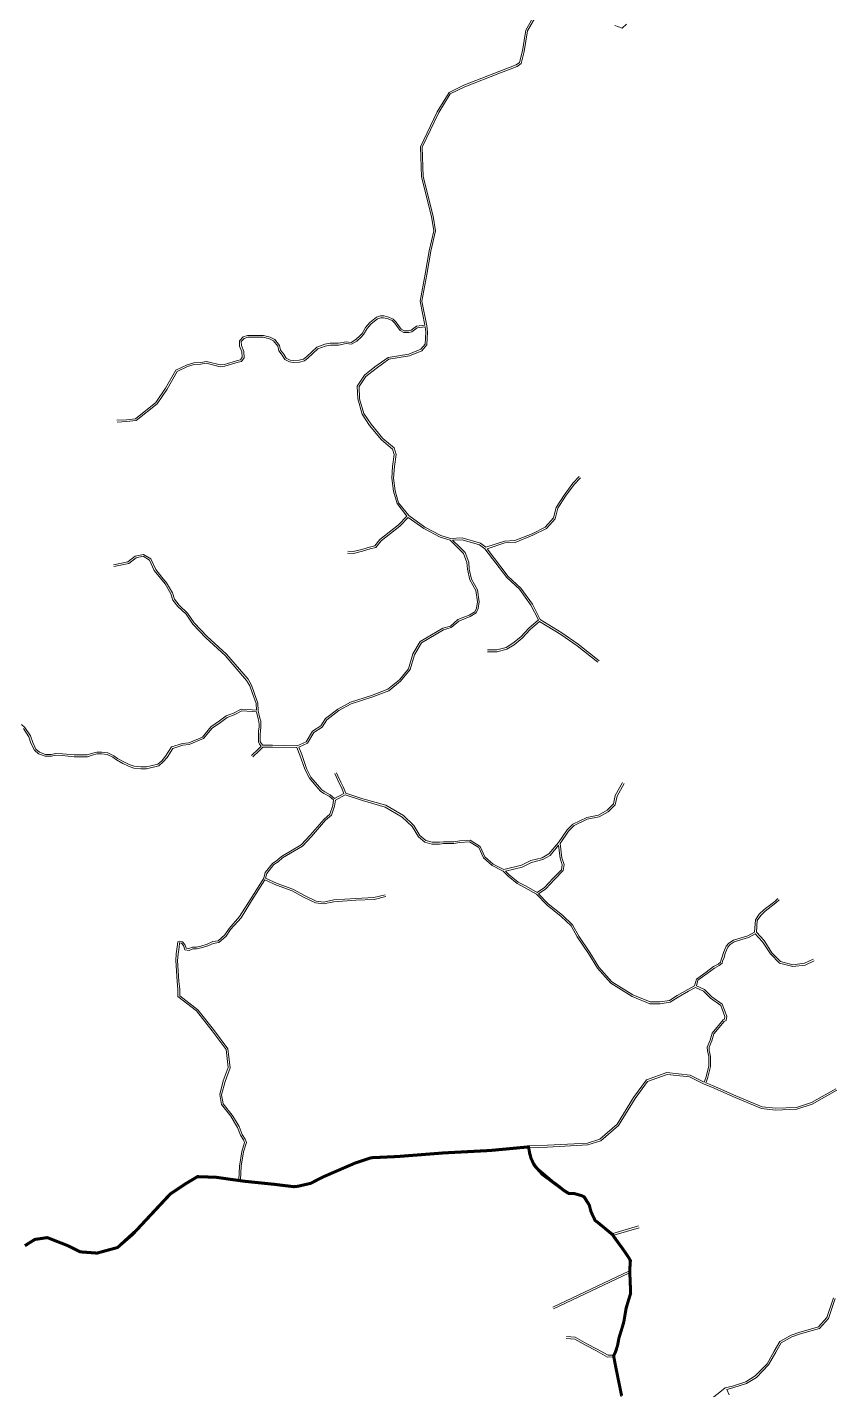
# Model space of a CAD drawing. Header units: millimetres. Extents: x 617885 to 663705, y 7172943 to 7234736.
# Drawn here: x 651938 to 654617, y 7192638 to 7197148 of the extents above; entities that cross this region are included whole.
import ezdxf

# ---------------------------------------------------------------- set-up
doc = ezdxf.new("R2010")
doc.units = ezdxf.units.MM
doc.layers.add('BAIRROS', color=12, linetype='Continuous')
doc.layers.add('VIAS', color=7, linetype='Continuous', lineweight=5)

msp = doc.modelspace()

# ---------------------------------------------------------------- linework, layer by layer
at = {"layer": 'BAIRROS', "lineweight": 40, "ltscale": 0.3, "const_width": 10}
msp.add_lwpolyline([(651930.4, 7193114.8), (651963.3, 7193135.4), (652004.5, 7193141.5), (652072.3, 7193114.8), (652113.5, 7193094.3), (652169, 7193090.2), (652236.9, 7193108.7), (652299.1, 7193165.7), (652410.9, 7193285.7), (652460.3, 7193318.6), (652501.4, 7193343.3), (652563.1, 7193341.2), (652654.7, 7193328.2), (652754.4, 7193318), (652820, 7193310), (652834.4, 7193311.6), (652876, 7193321.2), (652915.9, 7193341.9), (652969.5, 7193365.1), (653023.1, 7193388.3), (653075.9, 7193405.9), (653120.5, 7193407.9), (653165.2, 7193410), (653315.7, 7193421.8), (653470.5, 7193429.9), (653596.7, 7193441.8), (653600.6, 7193421.2), (653604.7, 7193404.8), (653612.1, 7193388.6), (653620.9, 7193375.6), (653629.8, 7193365.9), (653675.2, 7193327.3), (653698.3, 7193310.3), (653712.3, 7193298.6), (653729.4, 7193288), (653740.4, 7193287.5), (653748.7, 7193287.1), (653772.3, 7193280.5), (653781.6, 7193275.6), (653797.9, 7193249.3), (653803.3, 7193227.7), (653816.9, 7193198.4), (653831.2, 7193187.5), (653875.4, 7193150.6), (653888.6, 7193131.5), (653909.3, 7193103.2), (653926.7, 7193077.7), (653933.8, 7193065.7), (653932.5, 7193046.5), (653931.8, 7193027.8), (653934.7, 7192957.5), (653919.6, 7192907.8), (653912.6, 7192865.3), (653908.2, 7192848.9), (653895.9, 7192808.8), (653891.4, 7192784.8), (653884.4, 7192762.9), (653878.4, 7192750.1), (653885.4, 7192712.6), (653904.8, 7192617.9)], dxfattribs=at)
at = {"layer": 'VIAS', "color": 253}
for points in [[(653764.4, 7195660.4), (653743.6, 7195638.7), (653714.5, 7195598.8), (653687.7, 7195558.6), (653679.4, 7195524.1), (653652.2, 7195493.6), (653608.9, 7195471.6), (653551.6, 7195448.7), (653517.7, 7195447.1), (653455.4, 7195426.8), (653437.4, 7195440.1), (653377.5, 7195457.9), (653338.9, 7195455.3), (653306.7, 7195465.8), (653253.9, 7195493.5), (653200.2, 7195531.4), (653167, 7195573.9), (653155.3, 7195613.4), (653150.2, 7195655.3), (653153.1, 7195693.7), (653158.4, 7195733.7), (653152, 7195755.3), (653115, 7195786.3), (653075.8, 7195833.6), (653051.8, 7195869.6), (653038, 7195918.5), (653036.1, 7195958.5), (653058.8, 7195992), (653092.2, 7196018.8), (653134.7, 7196049.3), (653202.8, 7196060.5), (653244.2, 7196076.9), (653260.1, 7196096.2), (653262.7, 7196138.9), (653260.2, 7196159.8), (653260.2, 7196160), (653244.2, 7196241.7), (653260.8, 7196329.9), (653273.7, 7196407), (653289.3, 7196474.3), (653281.4, 7196522.6), (653248.1, 7196653.6), (653244.9, 7196751.2), (653299.6, 7196865.3), (653337.9, 7196927.5), (653385.6, 7196951.3), (653503.6, 7196996.6), (653559.1, 7197017.8), (653572.6, 7197028), (653582.5, 7197068.2), (653593.5, 7197136.2), (653625, 7197191.2)], [(653620.1, 7197194.7), (653587.8, 7197138.3), (653576.6, 7197069.4), (653567.3, 7197031.5), (653556.1, 7197023.1), (653501.5, 7197002.2), (653383.2, 7196956.8), (653333.7, 7196932.1), (653294.3, 7196868.2), (653238.9, 7196752.5), (653242.1, 7196652.7), (653275.5, 7196521.4), (653283.1, 7196474.5), (653267.8, 7196408.1), (653254.9, 7196330.9), (653238.1, 7196241.7), (653253.7, 7196162), (653226.2, 7196158.2), (653207.9, 7196144.9), (653199.8, 7196143.4), (653185.8, 7196143.4), (653175.6, 7196148.6), (653166.8, 7196161.2), (653158.4, 7196172.2), (653148.8, 7196181.8), (653134.7, 7196188.8), (653117.5, 7196192.3), (653106.8, 7196192.3), (653094.2, 7196188.7)], [(653882.1, 7197153.5), (653906.4, 7197145.5), (653920.8, 7197157.7)], [(653094.2, 7196188.7), (653072, 7196170.8), (653057.6, 7196154.6), (653045.9, 7196134.7), (653038.8, 7196126), (653025.1, 7196113.9), (653009.7, 7196104.7), (652993.7, 7196107.1), (652967.8, 7196102), (652940.4, 7196102), (652922.5, 7196098.6), (652896, 7196089.2), (652863.5, 7196058.3), (652852.6, 7196049.4), (652837.9, 7196045.5), (652818.8, 7196044.5), (652808.1, 7196046.4), (652794.6, 7196053.1), (652786.6, 7196066.1), (652776.5, 7196079.3), (652772.3, 7196094.9), (652756.9, 7196114.7), (652741.4, 7196122.4), (652719.9, 7196127.8)], [(653050.9, 7196131.3), (653062.5, 7196151.1), (653076.2, 7196166.4), (653097.1, 7196183.2), (653107.7, 7196186.3), (653116.9, 7196186.3), (653132.8, 7196183.1), (653145.2, 7196176.9), (653153.9, 7196168.2), (653162, 7196157.7), (653171.5, 7196143.9), (653184.4, 7196137.4), (653200.3, 7196137.4), (653210.4, 7196139.3), (653228.5, 7196152.5), (653254.6, 7196156.1), (653256.7, 7196138.7), (653254.3, 7196098.5), (653240.6, 7196081.9), (653201.2, 7196066.3), (653132.3, 7196055), (653088.5, 7196023.6), (653054.3, 7195996.1), (653030.1, 7195960.2), (653032, 7195917.6), (653046.3, 7195867.1), (653070.9, 7195830.1), (653110.7, 7195782), (653146.8, 7195751.9), (653152.3, 7195733.2), (653147.2, 7195694.3), (653144.2, 7195655.2), (653149.5, 7195612.1), (653161.6, 7195571.1), (653194.1, 7195529.4), (653166.6, 7195500.4), (653104.6, 7195452.7), (653087.8, 7195431.3), (653070.9, 7195427.3), (653045.4, 7195419), (653017, 7195412.1), (652998.4, 7195413.2)], [(652719.9, 7196127.8), (652666.9, 7196127.8), (652652.2, 7196123.2), (652640.3, 7196110.5), (652640.9, 7196092.8), (652648.6, 7196073.3), (652649.5, 7196055.9), (652643.6, 7196047.4), (652634.3, 7196045.1), (652591.1, 7196032.1), (652577, 7196030.5), (652530.7, 7196042.1), (652512.1, 7196038.7), (652488.8, 7196037), (652466.8, 7196030.3), (652429.4, 7196013.3), (652396, 7195953.1), (652363.3, 7195905.8), (652296.6, 7195852.2), (652266.2, 7195849), (652234.9, 7195847.3)], [(652235.2, 7195841.3), (652266.7, 7195843), (652299, 7195846.4), (652367.7, 7195901.7), (652401.1, 7195950), (652433.7, 7196008.6), (652468.9, 7196024.6), (652489.9, 7196031.1), (652512.8, 7196032.7), (652530.5, 7196035.9), (652576.6, 7196024.4), (652592.3, 7196026.1), (652635.9, 7196039.3), (652647.2, 7196042.1), (652655.6, 7196054.1), (652654.5, 7196074.6), (652646.8, 7196094.1), (652646.4, 7196108.2), (652655.5, 7196118), (652667.8, 7196121.8)], [(652667.8, 7196121.8), (652719.2, 7196121.8), (652739.3, 7196116.7), (652753, 7196109.9), (652766.8, 7196092.2), (652771, 7196076.5), (652781.7, 7196062.6), (652790.4, 7196048.5), (652806.2, 7196040.6), (652818.4, 7196038.4), (652838.9, 7196039.5), (652855.4, 7196043.9), (652867.5, 7196053.8), (652899.2, 7196084), (652924.1, 7196092.8), (652941, 7196096), (652968.3, 7196096), (652993.8, 7196101), (653010.9, 7196098.4), (653028.7, 7196109), (653043.1, 7196121.8), (653050.9, 7196131.3)], [(653768.8, 7195656.2), (653748.2, 7195634.9), (653719.4, 7195595.4), (653693.2, 7195556.2), (653684.9, 7195521.2), (653655.9, 7195488.8), (653611.4, 7195466.2), (653552.9, 7195442.8), (653518.8, 7195441.1), (653459.8, 7195421.9), (653529.5, 7195330.3), (653571.1, 7195291.5), (653609.4, 7195237.8), (653635.5, 7195187.3), (653706.6, 7195143.5), (653760.8, 7195105.4), (653830.3, 7195050.6)], [(652882, 7194818), (652909.4, 7194835.9), (652924.7, 7194859.7), (652966.2, 7194890.8), (653007.5, 7194914.1), (653076.8, 7194936.3), (653131.3, 7194956.9), (653169.3, 7194987.5), (653199.8, 7195024.3), (653213.7, 7195073.4), (653237.9, 7195115.1), (653312.9, 7195158.6), (653338.4, 7195166), (653362.9, 7195187.3), (653400.7, 7195202.4), (653419.3, 7195213.3), (653424.6, 7195225.3), (653427.8, 7195246.5), (653422.5, 7195283.7), (653402.6, 7195318.9), (653394.6, 7195353.7), (653393.1, 7195375.9), (653382, 7195405.8), (653364.2, 7195424.1), (653337, 7195449.7), (653304.4, 7195460.2), (653250.8, 7195488.4), (653198.5, 7195525.3), (653170.7, 7195496), (653108.8, 7195448.4), (653091.2, 7195425.9), (653072.6, 7195421.6), (653047.1, 7195413.3), (653017.5, 7195406), (652998.1, 7195407.2)], [(652955.9, 7194678.3), (652960, 7194668.1), (652970.2, 7194646.3), (652977.6, 7194631.5), (652986.1, 7194611.5), (652955.1, 7194595.5), (652940, 7194607.5), (652923, 7194617), (652912.6, 7194623.5), (652898, 7194640.8), (652876.5, 7194665.5), (652861.9, 7194694.8), (652846.2, 7194741.2), (652836.2, 7194765), (652865, 7194777.8), (652886.5, 7194813.8), (652913.7, 7194831.6), (652929.1, 7194855.6), (652969.4, 7194885.8), (653009.9, 7194908.5), (653078.8, 7194930.6), (653134.3, 7194951.7), (653173.5, 7194983.2), (653205.2, 7195021.5), (653219.3, 7195071), (653242.3, 7195110.7), (653315.3, 7195153), (653341.3, 7195160.6), (653366.1, 7195182.1), (653403.4, 7195197), (653424, 7195209.1), (653430.4, 7195223.7), (653433.8, 7195246.5), (653428.3, 7195285.7), (653408.3, 7195321), (653400.6, 7195354.6), (653399, 7195377.2), (653387.1, 7195409), (653368.4, 7195428.3), (653345.6, 7195449.8), (653376.8, 7195451.8), (653434.7, 7195434.7), (653452.7, 7195421.3), (653525, 7195326.2), (653566.6, 7195287.6), (653604.3, 7195234.7), (653629.4, 7195185.9), (653597.6, 7195159.2), (653571.3, 7195130), (653545.3, 7195109.1), (653522.5, 7195094.8), (653491.9, 7195087), (653460.8, 7195087)], [(652223.8, 7195368.4), (652271.4, 7195378.6), (652295.6, 7195397.5), (652323.3, 7195403.1), (652347.5, 7195388.2), (652363.3, 7195353.2), (652383.7, 7195327.7), (652399.4, 7195308.5), (652418.7, 7195275.3), (652425.5, 7195254.8), (652440.6, 7195234.7), (652468.2, 7195208.8), (652490.7, 7195176), (652533.6, 7195131.4), (652597.5, 7195072.8), (652668.6, 7194989.5), (652679.6, 7194970.7), (652688.8, 7194944.5), (652701.2, 7194910.5), (652702.5, 7194884.8), (652707.5, 7194860.8), (652710.7, 7194851.4), (652711, 7194839.4), (652711, 7194830.7), (652709.7, 7194818.5), (652709.3, 7194807.8), (652709, 7194798)], [(652093.5, 7194739.3), (652136.2, 7194739.3), (652151, 7194744.2), (652168.4, 7194748.8), (652184.7, 7194748.8), (652204.5, 7194746.5), (652224.9, 7194736.6), (652236.8, 7194727.5), (652257.4, 7194716.4), (652275.2, 7194707.5), (652292.1, 7194701.5), (652314.1, 7194699.3), (652332.2, 7194699.3), (652370.7, 7194708.8), (652383.8, 7194720.1), (652396, 7194734.7), (652415.8, 7194765.7), (652451.9, 7194777.1), (652472.7, 7194779.5), (652517.8, 7194798.4), (652545.9, 7194831.9), (652574, 7194851.8), (652596.8, 7194868.3), (652620.7, 7194877.7), (652646.4, 7194891.2), (652682.2, 7194888.6), (652696.4, 7194887.6), (652695.3, 7194909.3), (652683.2, 7194942.5), (652674.1, 7194968.2), (652663.7, 7194986), (652593.2, 7195068.6), (652529.4, 7195127.1), (652486, 7195172.2), (652463.6, 7195204.9), (652436.1, 7195230.7), (652420.1, 7195252), (652413.2, 7195272.8), (652394.5, 7195305.1), (652379.1, 7195323.9), (652358.1, 7195350.1), (652342.8, 7195384), (652322.2, 7195396.7), (652298.2, 7195391.9), (652274, 7195373), (652225.1, 7195362.5)], [(653826.6, 7195045.9), (653757.2, 7195100.6), (653703.3, 7195138.4), (653633.5, 7195181.4), (653601.8, 7195154.8), (653575.5, 7195125.6), (653548.8, 7195104.2), (653524.9, 7195089.2), (653492.6, 7195081), (653460.8, 7195081)], [(652679.9, 7194737.2), (652701.3, 7194757.1), (652712.3, 7194768.2), (652706.5, 7194774.4), (652703, 7194782.2), (652703, 7194798.2), (652703.3, 7194808), (652703.7, 7194818.9), (652705, 7194831.1), (652705, 7194839.3), (652704.7, 7194850.3), (652701.7, 7194859.2), (652697.1, 7194881.5), (652681.8, 7194882.6), (652647.6, 7194885.1), (652623.2, 7194872.3), (652599.7, 7194863), (652577.5, 7194847), (652550, 7194827.5), (652521.5, 7194793.5), (652474.2, 7194773.7), (652453.2, 7194771.2), (652419.7, 7194760.7), (652400.8, 7194731.1), (652388.1, 7194715.9), (652373.5, 7194703.3), (652332.9, 7194693.3), (652313.8, 7194693.3), (652290.8, 7194695.6), (652272.8, 7194702), (652254.6, 7194711.1), (652233.5, 7194722.5), (652221.8, 7194731.4), (652202.8, 7194740.7)], [(651919.1, 7194840.4), (651930.1, 7194830.2), (651949.3, 7194802)], [(652137.1, 7194733.3), (652093.2, 7194733.3), (652053.9, 7194736.9), (652032.6, 7194738.2), (652018.1, 7194735), (651997.5, 7194735), (651975.4, 7194743), (651961.8, 7194754.6), (651950.5, 7194778.3), (651943.8, 7194799.3), (651925.5, 7194826.3)], [(652709, 7194798), (652709, 7194783.5), (652711.6, 7194777.8), (652717.8, 7194771.2), (652749.5, 7194771.2), (652831.7, 7194769.5), (652860.9, 7194782.5), (652882, 7194818)], [(651949.3, 7194802), (651956.1, 7194780.5), (651966.6, 7194758.4), (651978.5, 7194748.3)], [(651928.8, 7193117.3), (651962.3, 7193138.2), (652004.8, 7193144.6), (652073.6, 7193117.6), (652114.3, 7193097.2), (652168.7, 7193093.2), (652235.4, 7193111.4), (652284.2, 7193154), (652409, 7193288), (652458.7, 7193321.1), (652500.6, 7193346.3), (652563.4, 7193344.2), (652638, 7193333.1), (652640.3, 7193378.3), (652648.4, 7193426.7), (652656.9, 7193456.5), (652653.7, 7193464.8), (652643.5, 7193480.1), (652634, 7193506.4), (652623.9, 7193522.9), (652611.6, 7193543.1), (652580.8, 7193582.1), (652574.9, 7193614.8), (652586.8, 7193660.2), (652603.1, 7193704.2), (652596.2, 7193763.7), (652549.8, 7193826.3), (652498.4, 7193891.6), (652436.5, 7193939.2), (652436.5, 7193964), (652434.1, 7193989.7), (652429.5, 7194059.1), (652431.2, 7194080.8), (652434.5, 7194103.9), (652436.3, 7194120.3), (652442, 7194123.1), (652452.3, 7194121.1), (652459.9, 7194111.6), (652464.4, 7194099.7), (652473.3, 7194098.4), (652484.6, 7194103.3), (652498.1, 7194103.3), (652512.4, 7194106.4), (652533.6, 7194112.9), (652551.8, 7194121.2), (652569.5, 7194124.4), (652591.7, 7194143.4), (652606.3, 7194164.6), (652640.9, 7194204), (652675.3, 7194259.8), (652720.6, 7194330.9), (652725.3, 7194349.7), (652749.8, 7194380.4), (652764.4, 7194390.2), (652779.3, 7194403.4), (652844.8, 7194441.7), (652873.9, 7194473.6), (652920.4, 7194527), (652939.2, 7194543.5), (652949, 7194571.5), (652951.6, 7194590.7), (652936.7, 7194602.5), (652919.9, 7194611.9), (652908.6, 7194618.9), (652893.4, 7194636.9), (652871.5, 7194662.2), (652856.3, 7194692.5), (652840.5, 7194739), (652830.3, 7194763.5), (652749.5, 7194765.2), (652717.8, 7194765.2), (652705.4, 7194752.8), (652684, 7194732.8)], [(651978.5, 7194748.3), (651998.5, 7194741), (652017.4, 7194741), (652032.2, 7194744.2), (652054.3, 7194742.9)], [(652054.3, 7194742.9), (652093.5, 7194739.3)], [(652202.8, 7194740.7), (652184.3, 7194742.8), (652169.1, 7194742.8), (652152.7, 7194738.5), (652137.1, 7194733.3)], [(653349.2, 7194451.6), (653315, 7194451.6), (653302, 7194450.4), (653277.7, 7194450.4), (653256.9, 7194456), (653237.3, 7194472.1), (653216.8, 7194505.6), (653182.6, 7194538.3), (653124.8, 7194572.4), (653048.9, 7194593.6), (652992.2, 7194612.5), (652983.1, 7194634), (652975.6, 7194648.9), (652965.5, 7194670.5), (652961.5, 7194680.5)], [(653907.8, 7194647.7), (653883.9, 7194605), (653877.7, 7194576.9), (653856.9, 7194556.1), (653828.6, 7194540), (653789.3, 7194532.6), (653743.9, 7194510.6), (653724.6, 7194491.2), (653696, 7194449.1), (653664.1, 7194411.5), (653642.3, 7194398.8), (653604.1, 7194389.3), (653573.1, 7194373.8), (653514.8, 7194359.8), (653480.1, 7194377.8), (653452.5, 7194402), (653437, 7194436.5), (653403.5, 7194457.6)], [(654421.8, 7194263.9), (654411.2, 7194254.4), (654375.9, 7194227.1), (654360.4, 7194211.7), (654347.7, 7194193.3), (654344.7, 7194152.9), (654322.2, 7194140), (654275.1, 7194125.6), (654259.5, 7194116.1), (654250.7, 7194106.7), (654242.3, 7194085.4), (654237.9, 7194071), (654232.6, 7194057.9), (654231.7, 7194052.9), (654224.7, 7194047), (654208.9, 7194038.4), (654184.6, 7194020.5), (654152.1, 7193996.8), (654146.1, 7193975.1), (654123.4, 7193963), (654089, 7193942.4), (654063, 7193926.7), (654031.7, 7193921.6), (653999.7, 7193921.6), (653942.2, 7193945.2), (653872.6, 7193988.1), (653829.7, 7194036.8), (653800, 7194085.2), (653763, 7194139.8), (653742.6, 7194177.1), (653708.7, 7194208.5), (653662.2, 7194246.7), (653630.1, 7194279.8), (653653.7, 7194295.9), (653682.6, 7194327.1), (653711.9, 7194356.4), (653714.6, 7194376), (653707.3, 7194399), (653701.5, 7194446.6), (653729.2, 7194487.3), (653747.5, 7194505.6), (653791.2, 7194526.9), (653830.7, 7194534.3), (653860.6, 7194551.3), (653883.2, 7194573.9), (653889.6, 7194602.8), (653913.1, 7194644.8)], [(653315.3, 7194445.6), (653302.3, 7194444.4), (653276.9, 7194444.4), (653254.1, 7194450.5), (653232.7, 7194468.1), (653212.1, 7194501.8), (653179, 7194533.5), (653122.5, 7194566.8), (653047.1, 7194587.9), (652990.2, 7194606.8), (652957.6, 7194590), (652954.9, 7194570.1), (652944.3, 7194540), (652924.6, 7194522.8), (652878.4, 7194469.6), (652848.6, 7194437), (652782.8, 7194398.5), (652768.1, 7194385.5), (652753.9, 7194376), (652730.8, 7194347), (652726.9, 7194331.4), (652765.5, 7194313.8), (652817, 7194294.9), (652855.2, 7194273.7), (652893.7, 7194255.7), (652918.4, 7194252.4), (652952.2, 7194259.2), (653025.5, 7194264.2), (653085.1, 7194267.1), (653122.8, 7194276.4)], [(653403.5, 7194457.6), (653369.2, 7194455.1), (653349.2, 7194451.6)], [(654177.5, 7193656), (654183.7, 7193670.3), (654193.4, 7193708.6), (654193.4, 7193740.6), (654188.9, 7193759.9), (654188.3, 7193772.4), (654197.4, 7193795.1), (654204.1, 7193818.5), (654240.4, 7193862), (654245.2, 7193864.4), (654246.3, 7193873.4), (654232.7, 7193910.1), (654199.2, 7193933.8), (654175.3, 7193957.7), (654148.8, 7193969.7), (654126.4, 7193957.8), (654092.1, 7193937.2), (654065.1, 7193921), (654032.2, 7193915.6), (653998.5, 7193915.6), (653939.5, 7193939.8), (653868.7, 7193983.5), (653824.9, 7194033.2), (653794.9, 7194081.9), (653757.9, 7194136.7), (653737.8, 7194173.4), (653704.7, 7194204), (653658.1, 7194242.2), (653623.6, 7194277.9), (653585.8, 7194299.1), (653559.3, 7194313.6), (653529.1, 7194337.7), (653512.6, 7194354.2), (653476.7, 7194372.8), (653447.5, 7194398.3), (653432.3, 7194432.3), (653401.9, 7194451.4), (653369.9, 7194449.1), (653349.7, 7194445.6), (653315.3, 7194445.6)], [(653696.2, 7194440.1), (653701.4, 7194397.8), (653708.4, 7194375.5), (653706.3, 7194359.2), (653678.3, 7194331.3), (653649.8, 7194300.4), (653625.3, 7194283.8), (653588.7, 7194304.4), (653562.7, 7194318.6), (653533.1, 7194342.2), (653520.3, 7194355), (653575.2, 7194368.1), (653606.2, 7194383.6), (653644.5, 7194393.2), (653668.1, 7194406.8), (653696.2, 7194440.1)], [(653124.3, 7194270.6), (653085.9, 7194261.2), (653025.9, 7194258.2), (652953, 7194253.3), (652918.6, 7194246.3), (652892, 7194249.9), (652852.5, 7194268.3), (652814.5, 7194289.4), (652763.2, 7194308.2), (652724.6, 7194325.9), (652680.4, 7194256.6), (652645.7, 7194200.5), (652611.1, 7194160.9), (652596.1, 7194139.4), (652572.2, 7194118.8), (652553.6, 7194115.5), (652535.7, 7194107.3), (652514, 7194100.6), (652498.7, 7194097.3), (652485.8, 7194097.3), (652474.1, 7194092.2), (652460, 7194094.2), (652454.6, 7194108.6), (652449, 7194115.6), (652442.8, 7194116.9), (652441.9, 7194116.4), (652440.4, 7194103.2), (652437.2, 7194080.2), (652435.5, 7194059.1), (652440.1, 7193990.2), (652442.5, 7193964.3), (652442.5, 7193942.2), (652502.6, 7193895.9), (652554.5, 7193829.9), (652602, 7193765.9), (652609.2, 7193703.4), (652592.6, 7193658.4), (652581, 7193614.6), (652586.4, 7193584.6), (652616.6, 7193546.6), (652629.1, 7193526), (652639.4, 7193509), (652648.9, 7193482.8), (652659.1, 7193467.5), (652663.2, 7193456.8), (652654.2, 7193425.4), (652646.3, 7193377.6), (652644, 7193332.4), (652689.2, 7193327.4), (652754.8, 7193321), (652820, 7193313), (652833.9, 7193314.5), (652874.9, 7193324), (652914.7, 7193344.7), (652985.1, 7193375.1), (653022, 7193391.1), (653075.3, 7193408.8), (653179.6, 7193413.6), (653315.5, 7193424.8), (653486.7, 7193433.8), (653596.5, 7193444.8), (653596.7, 7193444.8), (653659.1, 7193447.3), (653791.8, 7193454.1), (653832.9, 7193467), (653889.5, 7193517), (653944.6, 7193605), (653987.1, 7193663.2), (654054.9, 7193688), (654131.3, 7193679.1), (654177.5, 7193656)], [(654425.8, 7194259.4), (654415, 7194249.7), (654379.8, 7194222.6), (654365, 7194207.8), (654353.6, 7194191.2), (654350.7, 7194152.2), (654376, 7194124.5), (654402, 7194084.1), (654430.2, 7194055.2), (654471.3, 7194044.7), (654510.2, 7194049.4), (654538.8, 7194063.1)], [(654541.4, 7194057.7), (654511.9, 7194043.6), (654470.9, 7194038.6), (654427.1, 7194049.8), (654397.3, 7194080.3), (654371.2, 7194120.9), (654347, 7194147.3), (654324.6, 7194134.4), (654277.6, 7194120.1), (654263.4, 7194111.4), (654255.9, 7194103.4), (654247.9, 7194083.4), (654243.6, 7194069), (654238.4, 7194056.2), (654237.3, 7194049.7), (654228, 7194042), (654212.1, 7194033.4), (654188.2, 7194015.7), (654157.3, 7193993.2), (654152.2, 7193974.7), (654178.8, 7193962.8), (654203.1, 7193938.4), (654237.7, 7193914), (654252.5, 7193874.1), (654250.8, 7193860.5), (654244.2, 7193857.2), (654209.6, 7193815.6), (654203.1, 7193793.1), (654194.4, 7193771.4), (654194.9, 7193760.7), (654199.4, 7193741.2), (654199.4, 7193707.8), (654189.4, 7193668.3), (654183, 7193653.5), (654205.2, 7193644.8), (654283.1, 7193610.8), (654369.3, 7193574.6), (654414.7, 7193569.6), (654483, 7193572.1), (654533.4, 7193588.5), (654613.6, 7193634.3)], [(654616.6, 7193629.1), (654535.8, 7193583), (654484.1, 7193566.2), (654414.4, 7193563.6), (654367.8, 7193568.8), (654280.8, 7193605.3), (654202.9, 7193639.2), (654177.9, 7193649.1), (654177.6, 7193649.2), (654129.5, 7193673.2), (654055.6, 7193681.9), (653990.9, 7193658.2), (653949.5, 7193601.6), (653894.2, 7193513.1), (653835.9, 7193461.6), (653792.9, 7193448.2), (653659.3, 7193441.3), (653600.3, 7193438.9), (653602.7, 7193423), (653603.6, 7193418.5), (653610.2, 7193400.5), (653617.7, 7193383.6), (653645.2, 7193352.3), (653709, 7193305), (653714.7, 7193300.2), (653727.7, 7193291.8), (653732.7, 7193290.2), (653750, 7193290.2), (653769.9, 7193284.2), (653781.5, 7193280), (653791.7, 7193264.7), (653800.7, 7193249.8), (653807.5, 7193226.5), (653819.6, 7193200.3), (653835.5, 7193187.3), (653853.8, 7193172.8), (653875.6, 7193155.1), (653960.7, 7193180)], [(651932.1, 7193112.3), (651964.4, 7193132.5), (652004.1, 7193138.5), (652071.1, 7193112.1), (652112.7, 7193091.3), (652169.3, 7193087.1), (652238.3, 7193105.9), (652288.3, 7193149.7), (652412.9, 7193283.4), (652461.9, 7193316.1), (652502.2, 7193340.2), (652562.8, 7193338.2), (652640.4, 7193326.7), (652640.5, 7193326.7), (652688.6, 7193321.4), (652754.1, 7193315), (652820, 7193307), (652834.9, 7193308.6), (652877, 7193318.3), (652917.2, 7193339.2), (652987.5, 7193369.5), (653024.2, 7193385.5), (653076.4, 7193402.9), (653180, 7193407.7), (653315.9, 7193418.8), (653487.2, 7193427.8), (653594.3, 7193438.5), (653596.8, 7193422), (653597.8, 7193416.8), (653604.7, 7193398.2), (653612.6, 7193380.3), (653641.1, 7193347.9), (653705.3, 7193300.3), (653711.1, 7193295.4), (653725.1, 7193286.4), (653731.7, 7193284.2), (653749.2, 7193284.2), (653768, 7193278.5), (653777.6, 7193275), (653786.7, 7193261.5), (653795.1, 7193247.4), (653801.8, 7193224.4), (653814.8, 7193196.5), (653831.7, 7193182.6), (653850.1, 7193168.1), (653872.6, 7193149.8), (653877.5, 7193141.2), (653917.6, 7193086.4), (653930.7, 7193065.2), (653928.8, 7193030), (653677.3, 7192911.6)], [(653907.7, 7192619.5), (653902.6, 7192643.4), (653881.2, 7192749.5), (653888.5, 7192764.7), (653894.8, 7192785.2), (653898.9, 7192808.3), (653914.5, 7192857.6), (653923, 7192907.2), (653937.8, 7192957), (653934.7, 7193028), (653936.8, 7193066.7), (653922.5, 7193089.7), (653882.5, 7193144.5), (653879.4, 7193150), (653962.4, 7193174.2)], [(653679.8, 7192906.2), (653928.9, 7193023.4), (653931.8, 7192957.8), (653917.1, 7192908.6), (653908.7, 7192859), (653893.1, 7192809.7), (653889, 7192786.7), (653882.9, 7192766.9), (653876.1, 7192752.8), (653859.8, 7192752.1), (653822.2, 7192772.9), (653790.2, 7192790), (653751.3, 7192811.6), (653721.9, 7192813.7)], [(654605.9, 7192941.8), (654584.3, 7192876.9), (654556.1, 7192846.4), (654530.2, 7192838.1), (654494.9, 7192828.4), (654465.4, 7192818.6), (654428, 7192797.4), (654409.4, 7192765.1), (654386.5, 7192724.2), (654346.9, 7192683.5), (654316, 7192664.4), (654271.5, 7192650), (654247.5, 7192644.1), (654246.3, 7192643.5), (654166.5, 7192579.9)], [(654611.6, 7192939.9), (654589.6, 7192873.7), (654559.4, 7192841.1), (654531.9, 7192832.4), (654496.7, 7192822.7), (654467.9, 7192813.1), (654432.4, 7192793), (654414.6, 7192762.2), (654391.3, 7192720.6), (654350.7, 7192678.7), (654318.5, 7192658.9), (654273.1, 7192644.2), (654252.4, 7192639.1), (654260.2, 7192621.5)], [(653721.5, 7192807.8), (653749.6, 7192805.7), (653787.4, 7192784.7), (653819.3, 7192767.7), (653858.4, 7192746), (653875.6, 7192746.7), (653896.8, 7192642.2), (653901.9, 7192617.6), (653922.3, 7192572.2), (653951.8, 7192509), (653975.3, 7192472.9), (653984.4, 7192467.2), (653987.5, 7192417.7), (654008.2, 7192368.3), (654023.7, 7192325.1), (654014.8, 7192295.7), (653989.6, 7192283.8), (653953, 7192280.4), (653893.5, 7192302.6), (653822.3, 7192334.3), (653768.4, 7192351.7)]]:
    msp.add_lwpolyline(points, dxfattribs=at)

doc.saveas('drawing.dxf')
